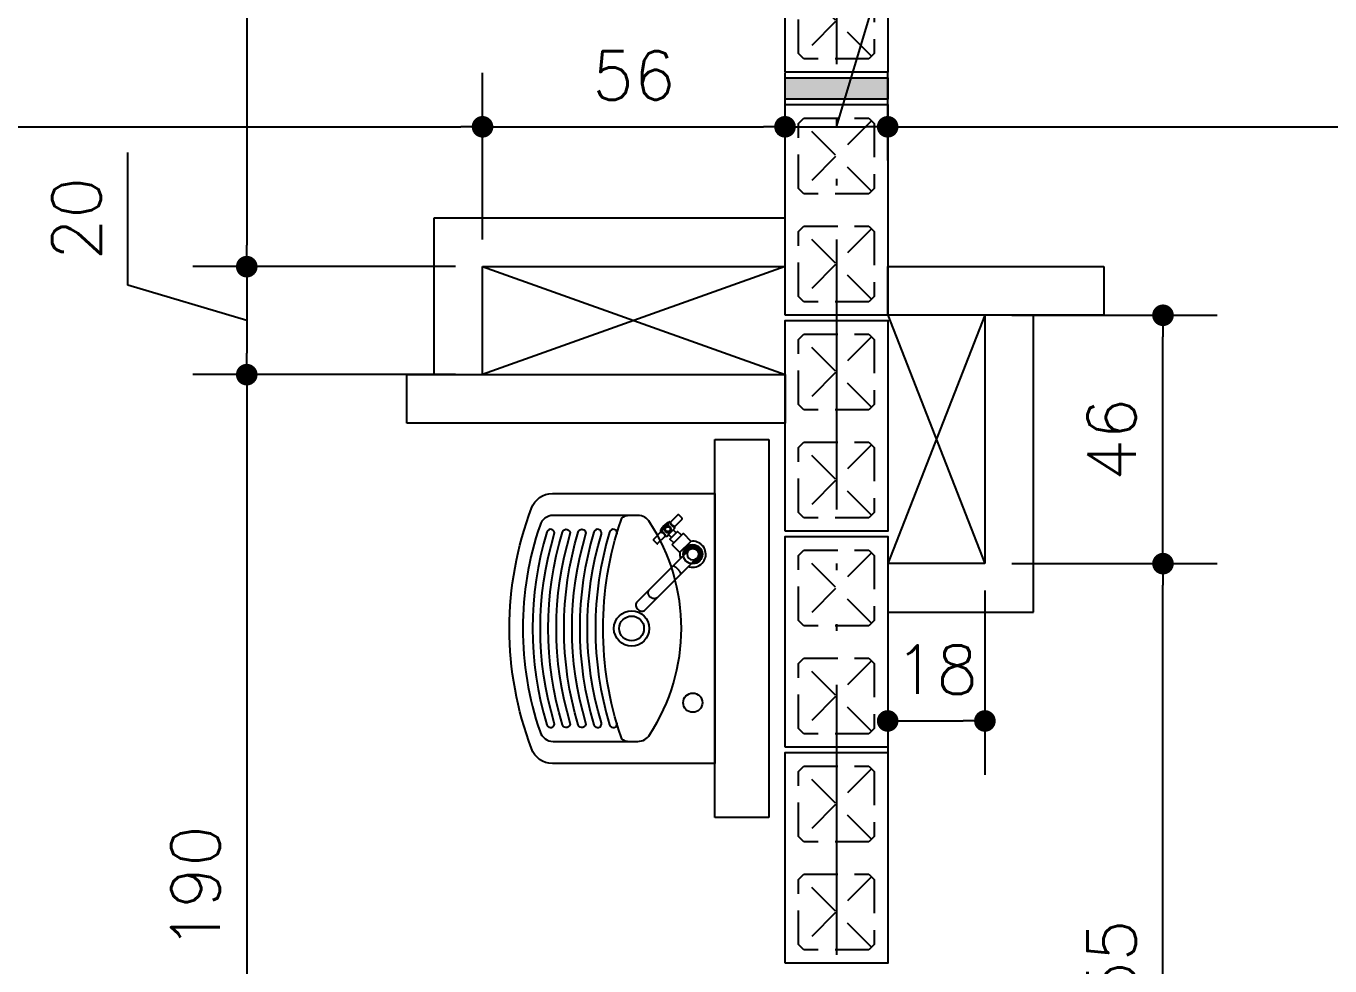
# Model space of a CAD drawing. Extents: x -14651 to 3487, y -4567 to -809.
# Drawn here: x 714 to 955.4, y -2069.1 to -1895 of the extents above; entities that cross this region are included whole.
import ezdxf

# ---------------------------------------------------------------- set-up
doc = ezdxf.new("R2010")
doc.units = 0
doc.header["$LTSCALE"] = 25
doc.linetypes.add('DASHED2', pattern=[0.375, 0.25, -0.125])
doc.linetypes.add('ESTILO_TQS_0004', pattern=[3.3, 2, -0.4, 0.05, -0.4, 0.05, -0.4])
for name, color, linetype in [('203', 1, 'DASHED2'), ('241', 2, 'Continuous'), ('253', 251, 'Continuous'), ('ALVENARIA NÃO ESTRUTURAL', 242, 'Continuous'), ('COTA', 1, 'Continuous'), ('EIXOS', 1, 'ESTILO_TQS_0004'), ('HID-FURO-LAJE', 6, 'Continuous'), ('Pena_1', 1, 'Continuous'), ('PROJ', 252, 'Continuous'), ('XREF-MC41-BAS-PLN-TIPO-1AO14-FINAL-08$0$PAR_ALV_BAI_ATOMO', 2, 'Continuous'), ('XREF-MC41-BAS-PLN-TIPO-1AO14-FINAL-10$0$PAR_ALV_BAI_ATOMO', 2, 'Continuous')]:
    doc.layers.add(name, color=color, linetype=linetype)
doc.styles.add('COTA', font='romans.shx')
doc.dimstyles.new('forma', dxfattribs={"dimscale": 5, "dimtxt": 1.8, "dimasz": 0.8, "dimexe": 2, "dimexo": 1, "dimgap": 1, "dimtad": 1, "dimdec": 1, "dimzin": 9, "dimtxsty": 'COTA', "dimblk1": 'DOT', "dimblk2": 'DOT', "dimsah": 1, "dimcen": 0, "dimdle": 1, "dimclrd": 256, "dimclre": 256, "dimclrt": 2, "dimadec": 0, "dimazin": 0, "dimtfac": 1, "dimtdec": 0, "dimtmove": 0, "dimatfit": 3, "dimfxl": 1, "dimtolj": 1, "dimtzin": 0, "dimarcsym": 0})
pattern_1 = [(0, (1040.9, -1164.3), (0, 698.5), [508, -190.5]), (90, (1040.9, -1164.3), (-698.5, 4e-14), [508, -190.5])]

# ---------------------------------------------------------------- blocks, each defined once
blk = doc.blocks.new('P4020')
blk.add_lwpolyline([(-19.5, -9.5), (19.5, -9.5), (19.5, 9.5), (-19.5, 9.5), (-19.5, -9.5)])
at = {"color": 1, "linetype": 'DASHED2'}
for points in [[(-17, -6), (-16, -7), (-4, -7), (-3, -6), (-3, 6), (-4, 7), (-16, 7), (-17, 6), (-17, -6)], [(3, -6), (4, -7), (16, -7), (17, -6), (17, 6), (16, 7), (4, 7), (3, 6), (3, -6)]]:
    blk.add_lwpolyline(points, dxfattribs=at)
at = {"layer": '203', "color": 253}
for p, q in [((-16.5, 6.5), (-3.5, -6.5)), ((-3.5, 6.5), (-16.5, -6.5)), ((16.5, 6.5), (3.5, -6.5)), ((3.5, 6.5), (16.5, -6.5))]:
    blk.add_line(p, q, dxfattribs=at)
blk = doc.blocks.new('P0520')
at = {"layer": '253'}
blk.add_hatch(color=129, dxfattribs=at).paths.add_polyline_path([(2, 9.5), (-2, 9.5), (-2, -9.5), (2, -9.5)])
blk.add_lwpolyline([(2, 9.5), (-2, 9.5), (-2, -9.5), (2, -9.5), (2, 9.5)])
blk = doc.blocks.new('A$C3139355f')
at = {"true_color": 0xffffff}
h = blk.add_hatch(dxfattribs=at)
h.set_pattern_fill('ANGLE', scale=100)
h.set_pattern_definition(pattern_1)
h.paths.add_polyline_path([(1064.65, -1170.6, -0.113615), (1065.93, -1167.85, -0.231363), (1065.63, -1168), (1016.1, -1168, -0.07375), (1017.12, -1170.22), (1021.82, -1191.25, 0.351222), (1022.2, -1191.55), (1059.66, -1191.55, 0.351222), (1060.04, -1191.25)])
h.paths.add_polyline_path([(1066.01, -1164.7, 0.414214), (1065.63, -1164.32), (1016.22, -1164.32, 0.460965), (1015.84, -1164.76), (1015.84, -1167.61, -0.014121), (1016.1, -1168), (1065.63, -1168, 0.414214), (1066.01, -1167.61)])
h.paths.add_polyline_path([(1043.45, -1203.05, 0.414214), (1042.96, -1202.57), (1039.49, -1202.57, 0.414214), (1039.01, -1203.06), (1039.01, -1206.75), (1043.45, -1206.74)])
h.paths.add_polyline_path([(1043.45, -1191.55), (1039.01, -1191.55), (1039.01, -1197.49), (1043.45, -1197.49)])
h = blk.add_hatch(dxfattribs=at)
h.set_pattern_fill('ANGLE', scale=100)
h.set_pattern_definition(pattern_1)
h.paths.add_polyline_path([(1043.45, -1191.55), (1039.01, -1191.55), (1039.01, -1197.49), (1043.45, -1197.49)])
h.paths.add_polyline_path([(1043.62, -1207.22), (1038.78, -1207.23), (1038.78, -1211.97, 1), (1043.63, -1211.97)], flags=17)
h.paths.add_polyline_path([(1064.65, -1170.6, -0.113615), (1065.93, -1167.85, -0.231363), (1065.63, -1168), (1016.1, -1168, -0.07375), (1017.12, -1170.22), (1021.82, -1191.25, 0.351222), (1022.2, -1191.55), (1059.66, -1191.55, 0.351222), (1060.04, -1191.25)])
h.paths.add_polyline_path([(1066.01, -1164.7, 0.414214), (1065.63, -1164.32), (1016.22, -1164.32, 0.460965), (1015.84, -1164.76), (1015.84, -1167.61, -0.014121), (1016.1, -1168), (1065.63, -1168, 0.414214), (1066.01, -1167.61)])
h.paths.add_polyline_path([(1043.63, -1211.97), (1043.62, -1207.22), (1038.78, -1207.23), (1038.78, -1211.97, 1)])
h.paths.add_polyline_path([(1043.88, -1206.74, -0.414214), (1044.11, -1206.97), (1044.11, -1206.99, -0.414214), (1043.88, -1207.22), (1043.62, -1207.22), (1043.63, -1211.97, -1), (1038.78, -1211.97), (1038.78, -1207.23), (1038.53, -1207.23, -0.414214), (1038.29, -1207), (1038.29, -1206.98, -0.414214), (1038.53, -1206.75), (1039.01, -1206.75), (1039.01, -1203.06, -0.414214), (1039.49, -1202.57), (1039.49, -1202.38, -0.414214), (1039.78, -1202.09), (1040.29, -1202.09), (1040.29, -1199.92), (1040.2, -1199.92, -0.222161), (1039.83, -1199.75), (1039.5, -1199.35), (1039.57, -1199.35), (1038.97, -1198.53), (1038.2, -1198.53), (1038.2, -1197.49), (1044.28, -1197.49), (1044.28, -1198.53), (1043.52, -1198.53), (1042.92, -1199.34), (1043.06, -1199.34), (1042.72, -1199.74, -0.222161), (1042.35, -1199.92), (1042.16, -1199.92), (1042.16, -1202.09), (1042.73, -1202.08, -0.414214), (1043.02, -1202.38), (1043.02, -1202.57, -0.378388), (1043.45, -1203.05), (1043.45, -1206.74)])
at = {"layer": 'ALVENARIA NÃO ESTRUTURAL'}
for p, q in [((998.08, -1128.27), (933.08, -1128.27)), ((933.08, -1128.27), (933.08, -1157.27)), ((998.08, -1137.27), (998.08, -1128.27)), ((942.08, -1157.27), (942.08, -1137.27)), ((942.08, -1137.27), (998.08, -1137.27)), ((1017.08, -1146.27), (1017.08, -1137.27)), ((1017.08, -1137.27), (1057.08, -1137.27)), ((1057.08, -1137.27), (1057.08, -1146.27)), ((1057.08, -1146.27), (1017.08, -1146.27)), ((1035.08, -1146.27), (1035.08, -1192.27)), ((1044.08, -1201.27), (1044.08, -1146.27)), ((928.08, -1157.27), (998.08, -1157.27)), ((928.08, -1166.27), (928.08, -1157.27)), ((998.08, -1157.27), (998.08, -1166.27)), ((998.08, -1166.27), (928.08, -1166.27)), ((985.08, -1239.27), (985.08, -1169.27)), ((985.08, -1169.27), (995.08, -1169.27)), ((995.08, -1169.27), (995.08, -1239.27)), ((1035.08, -1192.27), (1017.08, -1192.27)), ((1017.08, -1192.27), (1017.08, -1201.27)), ((1017.08, -1201.27), (1044.08, -1201.27)), ((995.08, -1239.27), (985.08, -1239.27))]:
    blk.add_line(p, q, dxfattribs=at)
blk.add_polyline3d([(982.46, -1190.86, 0), (982.39, -1191.1, 0), (982.27, -1191.32, 0), (982.13, -1191.51, 0), (982.06, -1191.58, 0)], dxfattribs=at)
at = {"layer": 'Pena_1'}
for p, q in [((942.08, -1137.27), (998.08, -1157.27)), ((998.08, -1137.27), (942.08, -1157.27)), ((1017.08, -1146.27), (1035.08, -1192.27)), ((1035.08, -1146.27), (1017.08, -1192.27))]:
    blk.add_line(p, q, dxfattribs=at)
at = {"layer": 'PROJ'}
for points in [[(955.02, -1229.27, -0.320344), (951.16, -1226.52, -0.18377), (951.16, -1182.02, -0.320344), (955.02, -1179.27), (985.08, -1179.27), (985.08, -1229.27)], [(973.03, -1223.92, 0.298099), (973.03, -1184.62, 0.268188), (970.82, -1183.34), (955.16, -1183.34, 0.329622), (952.72, -1185.15, 0.167299), (952.72, -1223.39, 0.329622), (955.16, -1225.19), (970.82, -1225.19, 0.268188)], [(978.73, -1191.3), (973, -1197.03), (970.69, -1199.34), (970.59, -1199.46), (970.52, -1199.6), (970.47, -1199.76), (970.45, -1199.93), (970.47, -1200.1), (970.51, -1200.27), (970.58, -1200.43), (970.67, -1200.59), (970.79, -1200.72), (970.93, -1200.84), (971.09, -1200.94), (971.25, -1201.01), (971.42, -1201.05), (971.59, -1201.06), (971.76, -1201.05), (971.91, -1201), (972.06, -1200.92), (972.18, -1200.82), (974.48, -1198.52), (980.21, -1192.79), (980.41, -1192.85), (980.72, -1192.91), (981.03, -1192.92), (981.34, -1192.9), (981.64, -1192.84), (981.93, -1192.73), (982.21, -1192.6), (982.47, -1192.42), (982.7, -1192.22), (982.74, -1192.18), (982.94, -1191.94), (983.11, -1191.68), (983.24, -1191.4), (983.33, -1191.1), (983.39, -1190.8), (983.4, -1190.49), (983.38, -1190.18), (983.32, -1189.88), (983.22, -1189.58), (983.08, -1189.31), (982.91, -1189.05), (982.7, -1188.82), (982.63, -1188.75), (982.39, -1188.55), (982.12, -1188.39), (981.84, -1188.26), (981.54, -1188.17), (981.24, -1188.12), (980.93, -1188.11), (980.62, -1188.14), (980.67, -1188.09), (979.32, -1186.74, 0.414214), (979.18, -1186.74), (978.98, -1186.94, -0.414214), (978.84, -1186.94), (978.2, -1186.3), (977.92, -1186.57), (977.37, -1186.03), (977.63, -1185.77, 0.366757), (977.65, -1185.51, -0.366223), (977.66, -1185.38), (979.03, -1184.01, 0.414214), (979.03, -1183.87), (978.39, -1183.23, 0.414214), (978.25, -1183.23), (976.89, -1184.6, -0.428794), (976.75, -1184.6), (976.71, -1184.56, 0.414214), (976.57, -1184.56), (976.41, -1184.72), (976.34, -1184.65), (975.74, -1185.13), (975.62, -1185.26), (975.13, -1185.86), (975.2, -1185.93), (975.04, -1186.09, 0.414214), (975.04, -1186.23), (975.08, -1186.26, -0.429981), (975.08, -1186.4), (973.72, -1187.77, 0.414214), (973.72, -1187.91), (974.35, -1188.55, 0.414214), (974.5, -1188.55), (975.86, -1187.18, -0.366509), (975.99, -1187.17, 0.366757), (976.25, -1187.15), (976.51, -1186.89), (977.06, -1187.44), (976.78, -1187.72), (977.42, -1188.36, -0.414214), (977.42, -1188.5), (977.23, -1188.69, 0.414214), (977.23, -1188.84), (978.58, -1190.18), (978.63, -1190.14), (978.6, -1190.39), (978.6, -1190.7), (978.64, -1191.01)], [(955.37, -1186.8, 1), (953.99, -1186.43, 0.147691), (953.99, -1222.11, 1), (955.37, -1221.74, -0.148039)], [(958.27, -1186.8, 0.148039), (958.27, -1221.74, -1), (956.89, -1222.11, -0.147691), (956.89, -1186.43, -1)], [(961.17, -1221.74, -1), (959.8, -1222.11, -0.147691), (959.8, -1186.43, -1), (961.17, -1186.8, 0.148039)], [(964.08, -1186.8, 1), (962.7, -1186.43, 0.147691), (962.7, -1222.11, 1), (964.08, -1221.74, -0.148039)], [(982.78, -1190.52, -1), (979.22, -1190.52, -1)], [(972.93, -1204.27, -1), (966.41, -1204.27, -1)], [(971.97, -1204.27, -1), (967.38, -1204.27, -1)], [(982.78, -1218.02, -1), (979.22, -1218.02, -1)]]:
    blk.add_lwpolyline(points, format="xyb", close=True, dxfattribs=at)
for points in [[(968.89, -1225.19, -0.329955), (967.72, -1224.33, -0.165795), (967.72, -1184.21, -0.329955), (968.89, -1183.34)], [(966.98, -1186.8, 1), (965.6, -1186.43, 0.147691), (965.6, -1222.11, 1), (966.98, -1221.74)]]:
    blk.add_lwpolyline(points, format="xyb", dxfattribs=at)
for points in [[(976.41, -1184.72), (975.2, -1185.93)], [(975.29, -1186.17), (976.65, -1184.81)], [(975.31, -1186.1), (976.59, -1184.81)], [(977.37, -1186.03), (976.51, -1186.89)], [(977.06, -1187.44), (977.92, -1186.57)], [(977.42, -1188.5), (978.98, -1186.94)], [(978.63, -1190.14), (980.62, -1188.14)], [(978.73, -1191.3), (980.21, -1189.82), (980.26, -1189.77), (980.31, -1189.73), (980.36, -1189.69), (980.4, -1189.66), (980.42, -1189.64), (980.44, -1189.63), (980.46, -1189.62), (980.47, -1189.61), (980.49, -1189.61), (980.5, -1189.6), (980.51, -1189.59), (980.53, -1189.58), (980.55, -1189.57), (980.57, -1189.56), (980.58, -1189.56), (980.6, -1189.55), (980.61, -1189.54), (980.63, -1189.54), (980.66, -1189.53), (980.7, -1189.51), (980.73, -1189.5), (980.77, -1189.5), (980.81, -1189.49), (980.88, -1189.48), (980.94, -1189.47), (981.02, -1189.47), (981.09, -1189.47), (981.16, -1189.48), (981.24, -1189.5), (981.31, -1189.52), (981.38, -1189.54), (981.45, -1189.57), (981.52, -1189.61), (981.58, -1189.65), (981.64, -1189.69), (981.7, -1189.74), (981.76, -1189.8), (981.81, -1189.85), (981.85, -1189.92), (981.9, -1189.98), (981.93, -1190.05), (981.97, -1190.12), (981.99, -1190.19), (982.01, -1190.26), (982.03, -1190.33), (982.04, -1190.41), (982.05, -1190.48), (982.05, -1190.54), (982.04, -1190.59), (982.04, -1190.61), (982.04, -1190.63), (982.04, -1190.66), (982.03, -1190.68), (982.03, -1190.7), (982.03, -1190.73), (982.02, -1190.75), (982.01, -1190.78), (982.01, -1190.8), (981.99, -1190.84), (981.98, -1190.87), (981.97, -1190.91), (981.93, -1190.99), (981.89, -1191.07), (981.83, -1191.15), (981.77, -1191.23), (981.69, -1191.31)], [(980.21, -1192.79), (981.72, -1191.28)]]:
    blk.add_lwpolyline(points, dxfattribs=at)
for points in [[(976.75, -1184.6, 0), (976.75, -1184.6, 0), (976.75, -1184.6, 0), (976.75, -1184.61, 0), (976.75, -1184.62, 0), (976.76, -1184.64, 0), (976.77, -1184.65, 0), (976.77, -1184.68, 0), (976.78, -1184.7, 0), (976.8, -1184.73, 0), (976.81, -1184.76, 0), (976.83, -1184.79, 0), (976.85, -1184.83, 0), (976.87, -1184.87, 0), (976.89, -1184.92, 0), (976.92, -1184.96, 0), (976.95, -1185.01, 0), (976.97, -1185.03, 0), (976.99, -1185.06, 0), (977.01, -1185.09, 0), (977.04, -1185.12, 0), (977.06, -1185.15, 0), (977.09, -1185.18, 0), (977.13, -1185.21, 0), (977.16, -1185.24, 0), (977.2, -1185.27, 0), (977.24, -1185.3, 0), (977.27, -1185.33, 0), (977.31, -1185.35, 0), (977.35, -1185.37, 0), (977.38, -1185.39, 0), (977.42, -1185.41, 0), (977.46, -1185.43, 0), (977.5, -1185.45, 0), (977.53, -1185.46, 0), (977.55, -1185.47, 0), (977.58, -1185.48, 0), (977.6, -1185.49, 0), (977.62, -1185.5, 0)], [(977.62, -1185.36, 0), (977.6, -1185.36, 0), (977.58, -1185.35, 0), (977.56, -1185.35, 0), (977.54, -1185.34, 0), (977.51, -1185.33, 0), (977.48, -1185.32, 0), (977.45, -1185.31, 0), (977.41, -1185.29, 0), (977.38, -1185.27, 0), (977.35, -1185.26, 0), (977.31, -1185.24, 0), (977.28, -1185.22, 0), (977.25, -1185.19, 0), (977.21, -1185.17, 0), (977.19, -1185.15, 0), (977.17, -1185.13, 0), (977.15, -1185.11, 0), (977.13, -1185.09, 0), (977.11, -1185.07, 0), (977.1, -1185.05, 0), (977.08, -1185.03, 0), (977.06, -1185.01, 0), (977.05, -1184.98, 0), (977.03, -1184.97, 0), (977.02, -1184.94, 0), (977, -1184.91, 0), (976.99, -1184.89, 0), (976.97, -1184.85, 0), (976.96, -1184.81, 0), (976.94, -1184.78, 0), (976.93, -1184.75, 0), (976.92, -1184.72, 0), (976.91, -1184.69, 0), (976.91, -1184.67, 0), (976.9, -1184.65, 0), (976.9, -1184.63, 0), (976.89, -1184.62, 0), (976.89, -1184.61, 0), (976.89, -1184.6, 0), (976.89, -1184.6, 0), (976.89, -1184.6, 0)], [(975.98, -1187.13, 0), (975.98, -1187.12, 0), (975.97, -1187.11, 0), (975.96, -1187.08, 0), (975.95, -1187.05, 0), (975.94, -1187.02, 0), (975.92, -1186.99, 0), (975.9, -1186.95, 0), (975.88, -1186.91, 0), (975.86, -1186.87, 0), (975.83, -1186.82, 0), (975.8, -1186.78, 0), (975.77, -1186.73, 0), (975.74, -1186.7, 0), (975.72, -1186.67, 0), (975.69, -1186.65, 0), (975.66, -1186.61, 0), (975.62, -1186.57, 0), (975.59, -1186.54, 0), (975.55, -1186.51, 0), (975.51, -1186.48, 0), (975.47, -1186.46, 0), (975.44, -1186.43, 0), (975.4, -1186.41, 0), (975.36, -1186.39, 0), (975.32, -1186.37, 0), (975.29, -1186.35, 0), (975.25, -1186.33, 0), (975.22, -1186.32, 0), (975.19, -1186.3, 0), (975.17, -1186.3, 0), (975.15, -1186.29, 0), (975.13, -1186.28, 0), (975.12, -1186.28, 0), (975.11, -1186.27, 0), (975.1, -1186.27, 0), (975.09, -1186.27, 0), (975.08, -1186.26, 0), (975.08, -1186.26, 0), (975.08, -1186.26, 0)], [(975.08, -1186.4, 0), (975.08, -1186.4, 0), (975.08, -1186.4, 0), (975.09, -1186.41, 0), (975.09, -1186.41, 0), (975.1, -1186.41, 0), (975.11, -1186.41, 0), (975.13, -1186.42, 0), (975.14, -1186.42, 0), (975.16, -1186.42, 0), (975.17, -1186.43, 0), (975.2, -1186.44, 0), (975.24, -1186.45, 0), (975.24, -1186.45, 0), (975.27, -1186.46, 0), (975.3, -1186.48, 0), (975.34, -1186.49, 0), (975.37, -1186.51, 0), (975.4, -1186.52, 0), (975.43, -1186.54, 0), (975.47, -1186.56, 0), (975.5, -1186.59, 0), (975.52, -1186.6, 0), (975.54, -1186.62, 0), (975.57, -1186.64, 0), (975.59, -1186.66, 0), (975.61, -1186.68, 0), (975.63, -1186.7, 0), (975.65, -1186.72, 0), (975.67, -1186.75, 0), (975.69, -1186.77, 0), (975.7, -1186.8, 0), (975.72, -1186.83, 0), (975.74, -1186.86, 0), (975.76, -1186.89, 0), (975.77, -1186.93, 0), (975.79, -1186.97, 0), (975.8, -1187, 0), (975.82, -1187.03, 0), (975.83, -1187.06, 0), (975.83, -1187.09, 0), (975.84, -1187.11, 0), (975.84, -1187.13, 0), (975.85, -1187.14, 0)], [(976.96, -1186.15, 0), (976.97, -1186.13, 0), (976.98, -1186.1, 0), (976.98, -1186.08, 0), (976.99, -1186.05, 0), (977, -1186.01, 0), (977, -1185.96, 0), (977, -1185.91, 0), (976.99, -1185.86, 0), (976.98, -1185.8, 0), (976.97, -1185.75, 0), (976.95, -1185.7, 0), (976.93, -1185.65, 0), (976.91, -1185.61, 0), (976.89, -1185.58, 0), (976.87, -1185.55, 0), (976.85, -1185.52, 0), (976.82, -1185.49, 0), (976.8, -1185.47, 0), (976.76, -1185.43, 0), (976.72, -1185.4, 0), (976.68, -1185.37, 0), (976.64, -1185.35, 0), (976.6, -1185.33, 0), (976.56, -1185.31, 0), (976.51, -1185.29, 0), (976.47, -1185.28, 0), (976.42, -1185.27, 0), (976.37, -1185.27, 0), (976.32, -1185.26, 0), (976.27, -1185.27, 0), (976.23, -1185.27, 0), (976.2, -1185.28, 0), (976.16, -1185.29, 0), (976.13, -1185.3, 0), (976.09, -1185.31, 0), (976.06, -1185.33, 0), (976.04, -1185.34, 0), (976.01, -1185.35, 0), (975.99, -1185.37, 0), (975.97, -1185.38, 0), (975.95, -1185.4, 0), (975.92, -1185.42, 0), (975.9, -1185.44, 0), (975.88, -1185.46, 0), (975.86, -1185.49, 0), (975.84, -1185.51, 0), (975.82, -1185.55, 0), (975.8, -1185.59, 0), (975.78, -1185.64, 0), (975.77, -1185.68, 0), (975.76, -1185.73, 0), (975.75, -1185.77, 0), (975.75, -1185.82, 0), (975.75, -1185.87, 0), (975.75, -1185.92, 0), (975.76, -1185.98, 0), (975.78, -1186.03, 0), (975.79, -1186.08, 0), (975.82, -1186.13, 0), (975.84, -1186.18, 0), (975.87, -1186.21, 0), (975.89, -1186.25, 0), (975.91, -1186.28, 0), (975.95, -1186.31, 0), (975.98, -1186.35, 0), (976.02, -1186.38, 0), (976.06, -1186.41, 0), (976.1, -1186.43, 0), (976.14, -1186.45, 0), (976.19, -1186.47, 0), (976.23, -1186.49, 0), (976.28, -1186.5, 0), (976.33, -1186.51, 0), (976.38, -1186.51, 0), (976.43, -1186.52, 0), (976.48, -1186.51, 0), (976.53, -1186.51, 0), (976.57, -1186.5, 0), (976.6, -1186.49, 0), (976.64, -1186.48, 0)], [(975.98, -1186.28, 0), (975.97, -1186.27, 0), (975.95, -1186.25, 0), (975.93, -1186.22, 0), (975.91, -1186.2, 0), (975.9, -1186.17, 0), (975.88, -1186.14, 0), (975.87, -1186.11, 0), (975.86, -1186.08, 0), (975.84, -1186.04, 0), (975.83, -1185.99, 0), (975.82, -1185.94, 0), (975.82, -1185.9, 0), (975.82, -1185.85, 0), (975.83, -1185.81, 0), (975.84, -1185.77, 0), (975.85, -1185.73, 0), (975.86, -1185.69, 0), (975.88, -1185.65, 0), (975.9, -1185.61, 0), (975.92, -1185.58, 0), (975.94, -1185.56, 0), (975.95, -1185.53, 0), (975.97, -1185.51, 0), (975.99, -1185.49, 0), (976.01, -1185.47, 0), (976.03, -1185.46, 0), (976.05, -1185.44, 0), (976.07, -1185.43, 0), (976.1, -1185.41, 0), (976.12, -1185.4, 0), (976.15, -1185.39, 0), (976.17, -1185.38, 0), (976.21, -1185.37, 0), (976.24, -1185.36, 0), (976.27, -1185.35, 0), (976.3, -1185.34, 0), (976.35, -1185.34, 0), (976.39, -1185.34, 0), (976.43, -1185.34, 0), (976.48, -1185.35, 0), (976.52, -1185.36, 0), (976.55, -1185.37, 0), (976.59, -1185.38, 0), (976.63, -1185.4, 0), (976.66, -1185.42, 0), (976.7, -1185.45, 0), (976.72, -1185.46, 0), (976.74, -1185.48, 0), (976.76, -1185.5, 0), (976.76, -1185.5, 0)], [(975.85, -1187.14, 0), (975.86, -1187.13, 0), (975.88, -1187.12, 0), (975.89, -1187.11, 0), (975.91, -1187.11, 0), (975.93, -1187.11, 0), (975.94, -1187.11, 0), (975.96, -1187.12, 0), (975.97, -1187.13, 0), (975.98, -1187.13, 0)], [(976.58, -1186.4, 0), (976.55, -1186.41, 0), (976.52, -1186.42, 0), (976.49, -1186.43, 0), (976.45, -1186.44, 0), (976.4, -1186.44, 0), (976.4, -1186.44, 0), (976.36, -1186.44, 0), (976.31, -1186.44, 0), (976.27, -1186.43, 0), (976.23, -1186.42, 0), (976.19, -1186.41, 0), (976.15, -1186.4, 0), (976.12, -1186.38, 0), (976.08, -1186.36, 0), (976.06, -1186.34, 0), (976.04, -1186.33, 0), (976.01, -1186.31, 0), (975.99, -1186.29, 0), (975.98, -1186.28, 0)], [(976.64, -1186.48, 0), (976.63, -1186.46, 0), (976.62, -1186.45, 0), (976.61, -1186.43, 0), (976.61, -1186.42, 0), (976.6, -1186.41, 0), (976.6, -1186.41, 0), (976.59, -1186.4, 0), (976.59, -1186.4, 0), (976.58, -1186.4, 0)], [(976.64, -1186.48, 0), (976.67, -1186.46, 0), (976.71, -1186.43, 0), (976.75, -1186.41, 0), (976.78, -1186.38, 0), (976.81, -1186.35, 0), (976.85, -1186.31, 0), (976.88, -1186.28, 0), (976.9, -1186.24, 0), (976.93, -1186.2, 0), (976.96, -1186.15, 0)], [(976.88, -1186.1, 0), (976.88, -1186.11, 0), (976.89, -1186.11, 0), (976.89, -1186.12, 0), (976.9, -1186.12, 0), (976.91, -1186.13, 0), (976.92, -1186.14, 0), (976.94, -1186.14, 0), (976.95, -1186.15, 0), (976.96, -1186.15, 0)], [(977.62, -1185.5, 0), (977.61, -1185.49, 0), (977.6, -1185.47, 0), (977.59, -1185.45, 0), (977.59, -1185.44, 0), (977.59, -1185.42, 0), (977.6, -1185.4, 0), (977.6, -1185.39, 0), (977.61, -1185.37, 0), (977.62, -1185.36, 0)], [(982.03, -1189.42, 0), (982.02, -1189.41, 0), (981.98, -1189.38, 0), (981.92, -1189.33, 0), (981.84, -1189.26, 0), (981.72, -1189.17, 0), (981.59, -1189.09, 0), (981.44, -1189.02, 0), (981.28, -1188.96, 0), (981.11, -1188.91, 0), (980.94, -1188.87, 0), (980.81, -1188.86, 0), (980.69, -1188.86, 0), (980.6, -1188.86, 0), (980.51, -1188.87, 0), (980.42, -1188.88, 0), (980.33, -1188.9, 0), (980.25, -1188.93, 0), (980.16, -1188.96, 0), (980.08, -1188.99, 0), (980, -1189.03, 0), (979.92, -1189.08, 0), (979.87, -1189.12, 0), (979.82, -1189.16, 0), (979.77, -1189.2, 0), (979.73, -1189.24, 0), (979.69, -1189.28, 0), (979.65, -1189.33, 0), (979.61, -1189.38, 0), (979.57, -1189.43, 0), (979.54, -1189.48, 0), (979.5, -1189.55, 0), (979.47, -1189.61, 0), (979.44, -1189.67, 0), (979.41, -1189.77, 0), (979.38, -1189.87, 0), (979.36, -1189.99, 0), (979.34, -1190.1, 0), (979.34, -1190.22, 0), (979.34, -1190.34, 0), (979.36, -1190.46, 0), (979.38, -1190.58, 0), (979.39, -1190.64, 0)], [(979.5, -1190.53, 0), (979.51, -1190.29, 0), (979.57, -1190.05, 0), (979.67, -1189.83, 0), (979.8, -1189.62, 0), (979.96, -1189.43, 0), (980.15, -1189.28, 0), (980.36, -1189.16, 0), (980.59, -1189.07, 0), (980.83, -1189.02, 0), (981.07, -1189.02, 0), (981.32, -1189.05, 0), (981.55, -1189.12, 0), (981.77, -1189.23, 0), (981.97, -1189.37, 0), (982.14, -1189.54, 0), (982.29, -1189.74, 0), (982.4, -1189.96, 0), (982.47, -1190.19, 0), (982.5, -1190.44, 0), (982.49, -1190.68, 0), (982.46, -1190.86, 0)], [(981.35, -1191.98, 0), (981.11, -1192.02, 0), (980.98, -1192.02, 0)], [(982.06, -1191.58, 0), (981.88, -1191.74, 0), (981.67, -1191.86, 0), (981.44, -1191.96, 0), (981.35, -1191.98, 0)], [(978.79, -1194.21, 0), (978.8, -1194.2, 0), (978.8, -1194.19, 0), (978.81, -1194.18, 0), (978.81, -1194.16, 0), (978.81, -1194.13, 0), (978.81, -1194.11, 0), (978.8, -1194.09, 0), (978.79, -1194.06, 0), (978.78, -1194.03, 0), (978.77, -1193.99, 0), (978.75, -1193.96, 0), (978.73, -1193.92, 0), (978.7, -1193.87, 0), (978.67, -1193.82, 0), (978.64, -1193.77, 0), (978.6, -1193.72, 0), (978.56, -1193.66, 0), (978.51, -1193.6, 0), (978.46, -1193.54, 0), (978.41, -1193.48, 0), (978.35, -1193.41, 0), (978.29, -1193.35, 0), (978.23, -1193.29, 0), (978.17, -1193.23, 0), (978.1, -1193.17, 0), (978.04, -1193.11, 0), (977.98, -1193.06, 0), (977.92, -1193.01, 0), (977.86, -1192.96, 0), (977.8, -1192.92, 0), (977.75, -1192.88, 0), (977.69, -1192.85, 0), (977.65, -1192.82, 0), (977.6, -1192.79, 0), (977.56, -1192.77, 0), (977.52, -1192.75, 0), (977.49, -1192.74, 0), (977.46, -1192.72, 0), (977.43, -1192.72, 0), (977.41, -1192.71, 0), (977.38, -1192.71, 0), (977.36, -1192.71, 0), (977.34, -1192.71, 0), (977.33, -1192.71, 0), (977.31, -1192.72, 0), (977.3, -1192.73, 0)], [(974.48, -1198.52, 0), (974.48, -1198.53, 0), (974.42, -1198.58, 0), (974.36, -1198.62, 0), (974.29, -1198.66, 0), (974.22, -1198.69, 0), (974.14, -1198.72, 0), (974.07, -1198.74, 0), (973.99, -1198.75, 0), (973.91, -1198.76, 0), (973.82, -1198.76, 0), (973.74, -1198.75, 0), (973.66, -1198.74, 0), (973.57, -1198.71, 0), (973.49, -1198.69, 0), (973.42, -1198.65, 0), (973.34, -1198.61, 0), (973.26, -1198.56, 0), (973.19, -1198.51, 0), (973.13, -1198.45, 0), (973.06, -1198.39, 0), (973, -1198.32, 0), (972.95, -1198.25, 0), (972.91, -1198.18, 0), (972.87, -1198.1, 0), (972.83, -1198.02, 0), (972.8, -1197.94, 0), (972.78, -1197.86, 0), (972.77, -1197.78, 0), (972.76, -1197.69, 0), (972.76, -1197.61, 0), (972.76, -1197.53, 0), (972.78, -1197.45, 0), (972.8, -1197.37, 0), (972.82, -1197.3, 0), (972.86, -1197.23, 0), (972.9, -1197.16, 0), (972.94, -1197.1, 0), (972.99, -1197.04, 0), (973, -1197.03, 0)]]:
    blk.add_polyline3d(points, dxfattribs=at)
for radius in [0.551, 0.451]:
    blk.add_circle((976.37, -1185.89), radius, dxfattribs=at)
for centre, radius, start, end in [((976.19, -1187.04), 0.352, 195.144, 202.7253), ((976.39, -1187.05), 0.419, 191.3018, 196.5618), ((976.37, -1185.89), 0.551, 292.521, 337.4698), ((976.37, -1185.89), 0.551, 337.4878, 44.9995), ((977.53, -1185.7), 0.352, 67.2783, 74.8724), ((977.53, -1185.91), 0.416, 73.4218, 78.7314), ((981, -1190.52), 1.3, 278.7761, 171.2256), ((981, -1190.52), 1.2, 285.8896, 164.1129), ((981, -1190.52), 1.05, 136.2269, 313.2499)]:
    blk.add_arc(centre, radius, start, end, dxfattribs=at)
at = {"layer": 'XREF-MC41-BAS-PLN-TIPO-1AO14-FINAL-08$0$PAR_ALV_BAI_ATOMO'}
blk.add_line((1044.08, -1146.27), (1035.08, -1146.27), dxfattribs=at)
at = {"layer": 'XREF-MC41-BAS-PLN-TIPO-1AO14-FINAL-10$0$PAR_ALV_BAI_ATOMO'}
blk.add_line((933.08, -1157.27), (942.08, -1157.27), dxfattribs=at)
blk = doc.blocks.new('_Dot')
at = {"color": 0, "linetype": 'ByBlock', "lineweight": -2}
blk.add_line((-0.5, 0), (-1, 0), dxfattribs=at)
at = {"color": 0, "linetype": 'ByBlock', "const_width": 0.5}
blk.add_lwpolyline([(-0.25, 0, 1), (0.25, 0, 1)], format="xyb", close=True, dxfattribs=at)
blk = doc.blocks.new('*D153')
at = {"layer": 'COTA', "lineweight": -2, "transparency": 16777216}
for p, q in [((759.87, -1678.6), (764.87, -1678.6)), ((754.87, -1682.6), (754.87, -1935.6)), ((793.52, -1939.6), (744.87, -1939.6))]:
    blk.add_line(p, q, dxfattribs=at)
at = {"layer": 'Defpoints', "color": 0, "transparency": 16777216}
for p in [(754.87, -1678.6), (754.87, -1939.6), (798.52, -1939.6)]:
    blk.add_point(p, dxfattribs=at)
at = {"layer": 'COTA', "lineweight": -2, "transparency": 16777216, "xscale": 4, "yscale": 4, "zscale": 4}
for p, rotation in [((754.87, -1678.6), 90), ((754.87, -1939.6), 270)]:
    blk.add_blockref('_Dot', p, dxfattribs=dict(at, rotation=rotation))
at = {"layer": 'COTA', "color": 2, "transparency": 16777216, "insert": (745.37, -1809.1), "char_height": 9, "attachment_point": 5, "rotation": 90, "style": 'COTA'}
blk.add_mtext('\\A1;261 ', dxfattribs=at)
blk = doc.blocks.new('*D154')
at = {"layer": 'COTA', "lineweight": -2, "transparency": 16777216}
for p, q in [((732.87, -1943), (732.87, -1918.43)), ((793.52, -1939.6), (744.87, -1939.6)), ((754.87, -1949.6), (732.87, -1943)), ((754.87, -1943.6), (754.87, -1955.6)), ((793.52, -1959.6), (744.87, -1959.6))]:
    blk.add_line(p, q, dxfattribs=at)
at = {"layer": 'Defpoints', "color": 0, "transparency": 16777216}
for p in [(798.52, -1939.6), (754.87, -1959.6), (798.52, -1959.6)]:
    blk.add_point(p, dxfattribs=at)
at = {"layer": 'COTA', "lineweight": -2, "transparency": 16777216, "xscale": 4, "yscale": 4, "zscale": 4}
for p, rotation in [((754.87, -1939.6), 90), ((754.87, -1959.6), 270)]:
    blk.add_blockref('_Dot', p, dxfattribs=dict(at, rotation=rotation))
at = {"layer": 'COTA', "color": 2, "transparency": 16777216, "insert": (723.37, -1930.71), "char_height": 9, "attachment_point": 5, "rotation": 90, "style": 'COTA'}
blk.add_mtext('\\A1;20 ', dxfattribs=at)
blk = doc.blocks.new('*D155')
at = {"layer": 'COTA', "lineweight": -2, "transparency": 16777216}
for p, q in [((793.52, -1959.6), (744.87, -1959.6)), ((754.87, -1963.6), (754.87, -2145.6)), ((759.52, -2149.6), (764.87, -2149.6))]:
    blk.add_line(p, q, dxfattribs=at)
at = {"layer": 'Defpoints', "color": 0, "transparency": 16777216}
for p in [(798.52, -1959.6), (754.52, -2149.6), (754.87, -2149.6)]:
    blk.add_point(p, dxfattribs=at)
at = {"layer": 'COTA', "lineweight": -2, "transparency": 16777216, "xscale": 4, "yscale": 4, "zscale": 4}
for p, rotation in [((754.87, -1959.6), 90), ((754.87, -2149.6), 270)]:
    blk.add_blockref('_Dot', p, dxfattribs=dict(at, rotation=rotation))
at = {"layer": 'COTA', "color": 2, "transparency": 16777216, "insert": (745.37, -2054.6), "char_height": 9, "attachment_point": 5, "rotation": 90, "style": 'COTA'}
blk.add_mtext('\\A1;190 ', dxfattribs=at)
blk = doc.blocks.new('*D257')
at = {"layer": 'COTA', "lineweight": -2, "transparency": 16777216}
for p, q in [((896.52, -1994.6), (934.49, -1994.6)), ((924.49, -2145.6), (924.49, -1998.6)), ((918.52, -2149.6), (934.49, -2149.6))]:
    blk.add_line(p, q, dxfattribs=at)
at = {"layer": 'Defpoints', "color": 0, "transparency": 16777216}
for p in [(891.52, -1994.6), (924.49, -1994.6), (913.52, -2149.6)]:
    blk.add_point(p, dxfattribs=at)
at = {"layer": 'COTA', "lineweight": -2, "transparency": 16777216, "xscale": 4, "yscale": 4, "zscale": 4}
for p, rotation in [((924.49, -1994.6), 90), ((924.49, -2149.6), 270)]:
    blk.add_blockref('_Dot', p, dxfattribs=dict(at, rotation=rotation))
at = {"layer": 'COTA', "color": 2, "transparency": 16777216, "insert": (914.99, -2072.1), "char_height": 9, "attachment_point": 5, "rotation": 90, "style": 'COTA'}
blk.add_mtext('\\A1;155 ', dxfattribs=at)
blk = doc.blocks.new('*D258')
at = {"layer": 'COTA', "lineweight": -2, "transparency": 16777216}
for p, q in [((896.52, -1948.6), (934.49, -1948.6)), ((924.49, -1990.6), (924.49, -1952.6)), ((896.52, -1994.6), (934.49, -1994.6))]:
    blk.add_line(p, q, dxfattribs=at)
at = {"layer": 'Defpoints', "color": 0, "transparency": 16777216}
for p in [(891.52, -1948.6), (924.49, -1948.6), (891.52, -1994.6)]:
    blk.add_point(p, dxfattribs=at)
at = {"layer": 'COTA', "lineweight": -2, "transparency": 16777216, "xscale": 4, "yscale": 4, "zscale": 4}
for p, rotation in [((924.49, -1948.6), 90), ((924.49, -1994.6), 270)]:
    blk.add_blockref('_Dot', p, dxfattribs=dict(at, rotation=rotation))
at = {"layer": 'COTA', "color": 2, "transparency": 16777216, "insert": (914.99, -1971.6), "char_height": 9, "attachment_point": 5, "rotation": 90, "style": 'COTA'}
blk.add_mtext('\\A1;46 ', dxfattribs=at)
blk = doc.blocks.new('*D259')
at = {"layer": 'COTA', "lineweight": -2, "transparency": 16777216}
for p, q in [((873.52, -1999.6), (873.52, -2033.73)), ((891.52, -1999.6), (891.52, -2033.73)), ((877.52, -2023.73), (887.52, -2023.73))]:
    blk.add_line(p, q, dxfattribs=at)
at = {"layer": 'Defpoints', "color": 0, "transparency": 16777216}
for p in [(873.52, -1994.6), (891.52, -1994.6), (891.52, -2023.73)]:
    blk.add_point(p, dxfattribs=at)
at = {"layer": 'COTA', "lineweight": -2, "transparency": 16777216, "xscale": 4, "yscale": 4, "zscale": 4, "rotation": 180}
blk.add_blockref('_Dot', (873.52, -2023.73), dxfattribs=at)
at = {"layer": 'COTA', "lineweight": -2, "transparency": 16777216, "xscale": 4, "yscale": 4, "zscale": 4}
blk.add_blockref('_Dot', (891.52, -2023.73), dxfattribs=at)
at = {"layer": 'COTA', "color": 2, "transparency": 16777216, "insert": (882.52, -2014.23), "char_height": 9, "attachment_point": 5, "style": 'COTA'}
blk.add_mtext('\\A1;18 ', dxfattribs=at)
blk = doc.blocks.new('*D266')
at = {"layer": 'COTA', "lineweight": -2, "transparency": 16777216}
for p, q in [((798.52, -1934.6), (798.52, -1903.7)), ((854.52, -1934.6), (854.52, -1903.7)), ((802.52, -1913.7), (850.52, -1913.7))]:
    blk.add_line(p, q, dxfattribs=at)
at = {"layer": 'Defpoints', "color": 0, "transparency": 16777216}
for p in [(854.52, -1913.7), (798.52, -1939.6), (854.52, -1939.6)]:
    blk.add_point(p, dxfattribs=at)
at = {"layer": 'COTA', "lineweight": -2, "transparency": 16777216, "xscale": 4, "yscale": 4, "zscale": 4, "rotation": 180}
blk.add_blockref('_Dot', (798.52, -1913.7), dxfattribs=at)
at = {"layer": 'COTA', "lineweight": -2, "transparency": 16777216, "xscale": 4, "yscale": 4, "zscale": 4}
blk.add_blockref('_Dot', (854.52, -1913.7), dxfattribs=at)
at = {"layer": 'COTA', "color": 2, "transparency": 16777216, "insert": (826.52, -1904.2), "char_height": 9, "attachment_point": 5, "style": 'COTA'}
blk.add_mtext('\\A1;56 ', dxfattribs=at)
blk = doc.blocks.new('*D271')
at = {"layer": 'COTA', "lineweight": -2, "transparency": 16777216}
for p, q in [((213.52, -1949.6), (213.52, -1903.7)), ((798.52, -1934.6), (798.52, -1903.7)), ((217.52, -1913.7), (794.52, -1913.7))]:
    blk.add_line(p, q, dxfattribs=at)
at = {"layer": 'Defpoints', "color": 0, "transparency": 16777216}
for p in [(798.52, -1913.7), (798.52, -1939.6), (213.52, -1954.6)]:
    blk.add_point(p, dxfattribs=at)
at = {"layer": 'COTA', "lineweight": -2, "transparency": 16777216, "xscale": 4, "yscale": 4, "zscale": 4, "rotation": 180}
blk.add_blockref('_Dot', (213.52, -1913.7), dxfattribs=at)
at = {"layer": 'COTA', "lineweight": -2, "transparency": 16777216, "xscale": 4, "yscale": 4, "zscale": 4}
blk.add_blockref('_Dot', (798.52, -1913.7), dxfattribs=at)
at = {"layer": 'COTA', "color": 2, "transparency": 16777216, "insert": (506.02, -1904.2), "char_height": 9, "attachment_point": 5, "style": 'COTA'}
blk.add_mtext('\\A1;585 ', dxfattribs=at)
blk = doc.blocks.new('*D272')
at = {"layer": 'COTA', "lineweight": -2, "transparency": 16777216}
for p, q in [((864.02, -1913.7), (870.62, -1891.7)), ((870.62, -1891.7), (893.47, -1891.7)), ((854.52, -1919.95), (854.52, -1903.7)), ((873.52, -1919.95), (873.52, -1903.7)), ((858.52, -1913.7), (869.52, -1913.7))]:
    blk.add_line(p, q, dxfattribs=at)
at = {"layer": 'Defpoints', "color": 0, "transparency": 16777216}
for p in [(873.52, -1913.7), (854.52, -1924.95), (873.52, -1924.95)]:
    blk.add_point(p, dxfattribs=at)
at = {"layer": 'COTA', "lineweight": -2, "transparency": 16777216, "xscale": 4, "yscale": 4, "zscale": 4, "rotation": 180}
blk.add_blockref('_Dot', (854.52, -1913.7), dxfattribs=at)
at = {"layer": 'COTA', "lineweight": -2, "transparency": 16777216, "xscale": 4, "yscale": 4, "zscale": 4}
blk.add_blockref('_Dot', (873.52, -1913.7), dxfattribs=at)
at = {"layer": 'COTA', "color": 2, "transparency": 16777216, "insert": (882.05, -1882.2), "char_height": 9, "attachment_point": 5, "style": 'COTA'}
blk.add_mtext('\\A1;19 ', dxfattribs=at)
blk = doc.blocks.new('*D273')
at = {"layer": 'COTA', "lineweight": -2, "transparency": 16777216}
for p, q in [((873.52, -1919.95), (873.52, -1903.7)), ((877.52, -1913.7), (1460.52, -1913.7)), ((1464.52, -1914.6), (1464.52, -1923.7))]:
    blk.add_line(p, q, dxfattribs=at)
at = {"layer": 'Defpoints', "color": 0, "transparency": 16777216}
for p in [(1464.52, -1909.6), (1464.52, -1913.7), (873.52, -1924.95)]:
    blk.add_point(p, dxfattribs=at)
at = {"layer": 'COTA', "lineweight": -2, "transparency": 16777216, "xscale": 4, "yscale": 4, "zscale": 4, "rotation": 180}
blk.add_blockref('_Dot', (873.52, -1913.7), dxfattribs=at)
at = {"layer": 'COTA', "lineweight": -2, "transparency": 16777216, "xscale": 4, "yscale": 4, "zscale": 4}
blk.add_blockref('_Dot', (1464.52, -1913.7), dxfattribs=at)
at = {"layer": 'COTA', "color": 2, "transparency": 16777216, "insert": (1169.02, -1904.2), "char_height": 9, "attachment_point": 5, "style": 'COTA'}
blk.add_mtext('\\A1;591 ', dxfattribs=at)

msp = doc.modelspace()

# ---------------------------------------------------------------- linework, layer by layer
at = {"layer": 'EIXOS'}
msp.add_line((864.02, -862.07), (864.02, -2320.64), dxfattribs=at)
at = {"layer": 'HID-FURO-LAJE'}
msp.add_line((813.33, -1939.61), (811.33, -1939.61), dxfattribs=at)

# ---------------------------------------------------------------- block references
at = {"layer": '241', "xscale": -1}
for name, p, rotation in [('P4020', (864.02, -1884.1), 270), ('P0520', (864.02, -1906.6), 270.0000012314127), ('P4020', (864.02, -1929.1), 270), ('P4020', (864.02, -1969.1), 270), ('P4020', (864.02, -2009.1), 270), ('P4020', (864.02, -2049.1), 270)]:
    msp.add_blockref(name, p, dxfattribs=dict(at, rotation=rotation))
at = {"layer": 'ALVENARIA NÃO ESTRUTURAL'}
msp.add_blockref('A$C3139355f', (-143.56, -802.33), dxfattribs=at)

# ---------------------------------------------------------------- dimensions: what is measured, and where the dimension line sits
at = {"layer": 'COTA'}
for base, p1, p2, override, picture, middle in [((754.87, -1939.6), (754.87, -1678.6), (798.52, -1939.6), {"dimpost": ' ', "dimtmove": 1}, '*D153', (745.37, -1809.1)), ((754.87, -1959.6), (798.52, -1939.6), (798.52, -1959.6), {"dimpost": ' ', "dimtmove": 1}, '*D154', (723.37, -1938)), ((924.49, -1948.6), (891.52, -1994.6), (891.52, -1948.6), {"dimpost": ' ', "dimtmove": 1}, '*D258', (914.99, -1971.6)), ((754.87, -2149.6), (798.52, -1959.6), (754.52, -2149.6), {"dimpost": ' ', "dimtmove": 1}, '*D155', (745.37, -2054.6)), ((924.49, -1994.6), (913.52, -2149.6), (891.52, -1994.6), {"dimpost": ' '}, '*D257', (914.99, -2072.1))]:
    dim = msp.add_linear_dim(base=base, p1=p1, p2=p2, angle=90, dimstyle='forma', override=override, dxfattribs=at)
    dim.commit()
    dim.dimension.update_dxf_attribs({"geometry": picture, "text_midpoint": middle})
for base, p1, p2, override, picture, middle in [((873.52, -1913.7), (854.52, -1924.95), (873.52, -1924.95), {"dimpost": ' ', "dimtmove": 1}, '*D272', (875.62, -1882.2)), ((798.52, -1913.7), (213.52, -1954.6), (798.52, -1939.6), {"dimpost": ' '}, '*D271', (506.02, -1904.2)), ((1464.52, -1913.7), (873.52, -1924.95), (1464.52, -1909.6), {"dimpost": ' ', "dimtmove": 1}, '*D273', (1169.02, -1904.2))]:
    dim = msp.add_linear_dim(base=base, p1=p1, p2=p2, dimstyle='forma', override=override, dxfattribs=at)
    dim.commit()
    dim.dimension.update_dxf_attribs({"geometry": picture, "text_midpoint": middle})
for base, p1, p2, picture, middle in [((854.52, -1913.7), (798.52, -1939.6), (854.52, -1939.6), '*D266', (826.52, -1913.7)), ((891.52, -2023.73), (873.52, -1994.6), (891.52, -1994.6), '*D259', (882.52, -2023.73))]:
    dim = msp.add_linear_dim(base=base, p1=p1, p2=p2, dimstyle='forma', override={"dimpost": ' '}, dxfattribs=at)
    dim.commit()
    dim.dimension.update_dxf_attribs({"geometry": picture, "text_midpoint": middle, "dimtype": 128})

doc.saveas('drawing.dxf')
